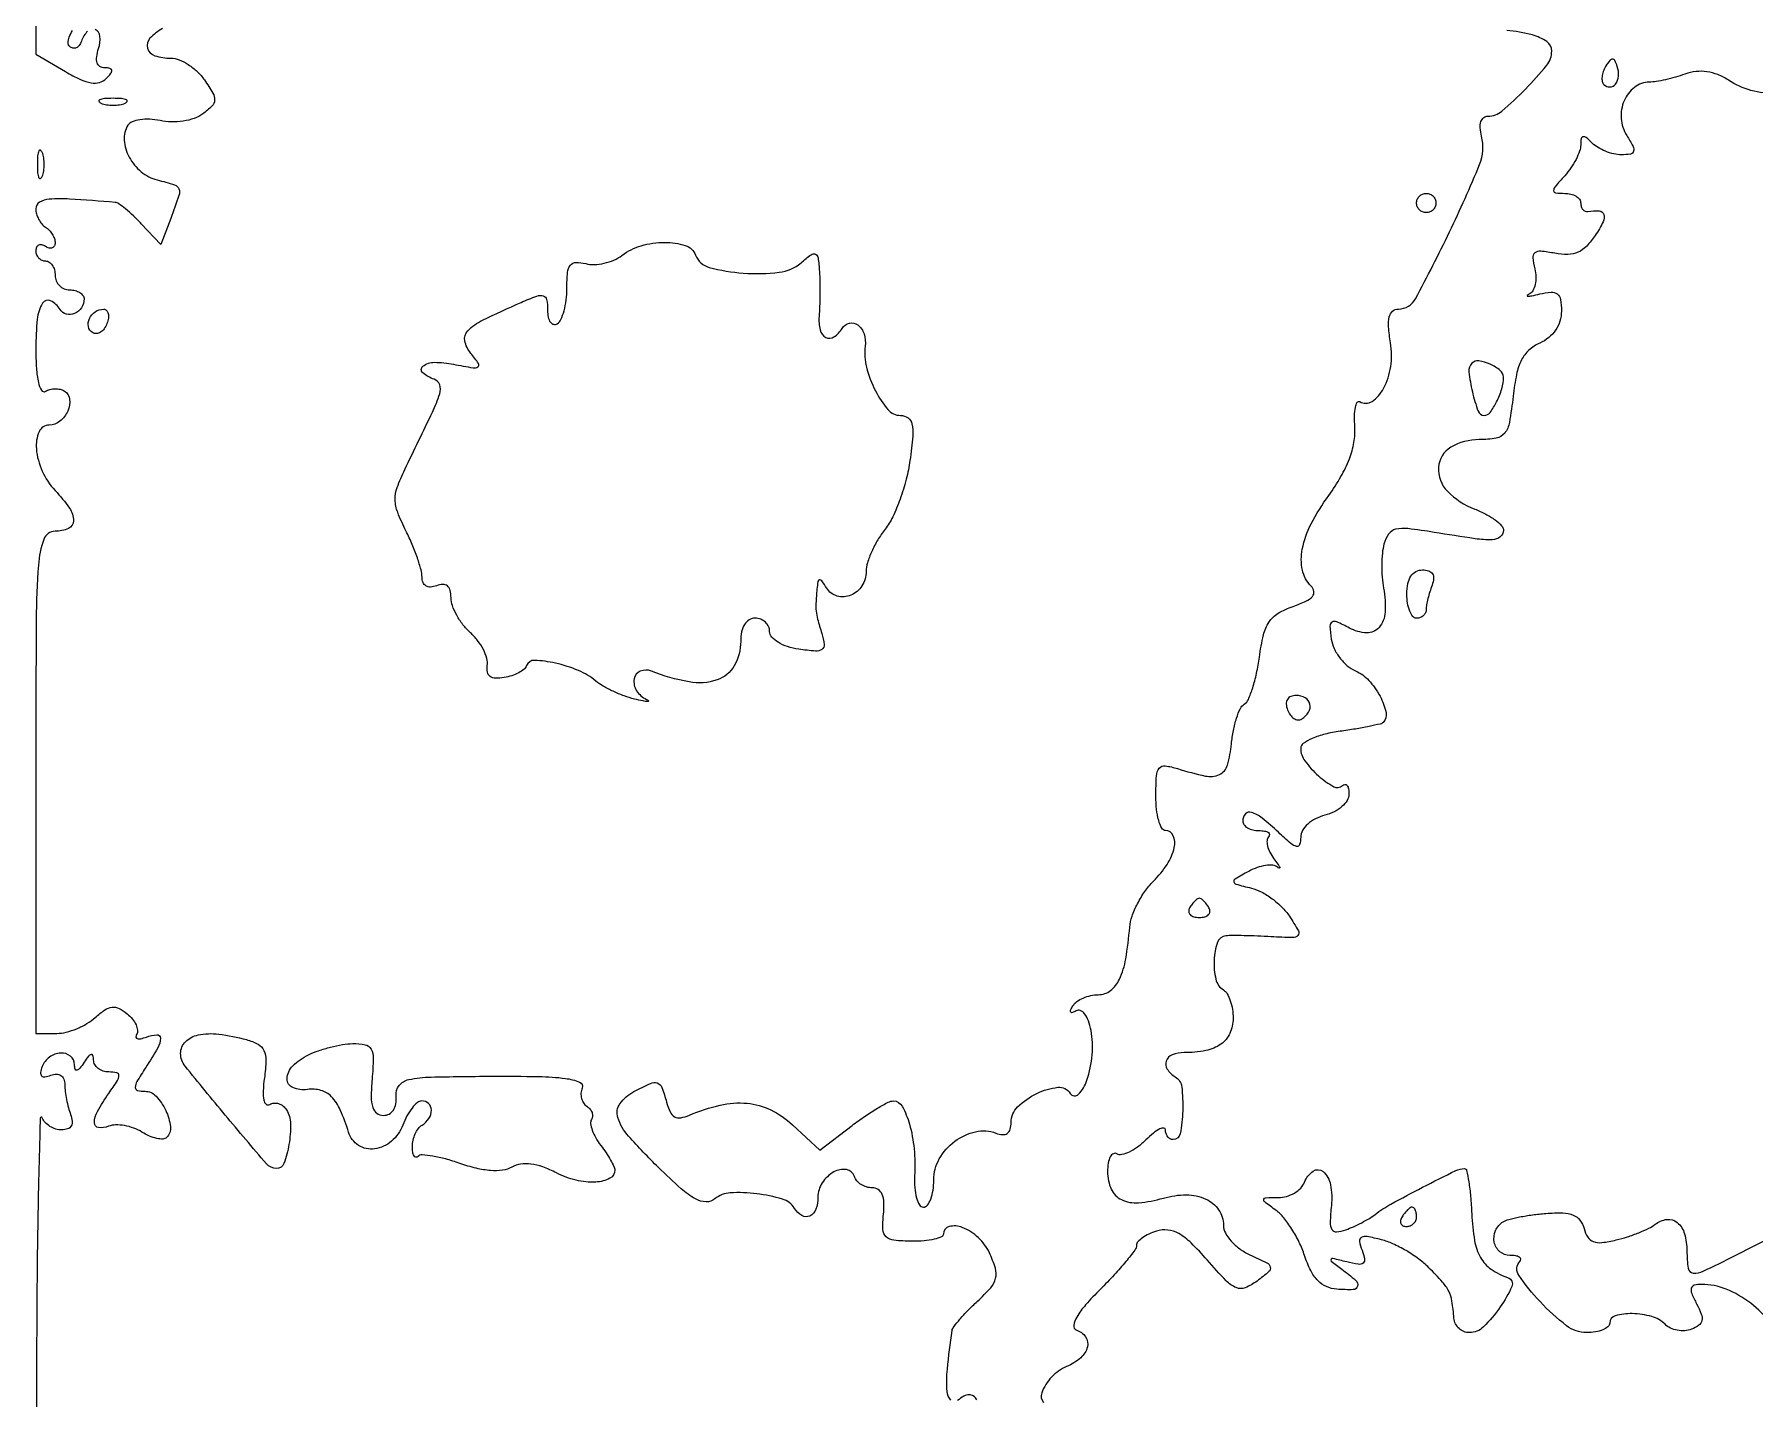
# Model space of a CAD drawing. Extents: x 0 to 4160, y 0 to 3120.
# Drawn here: x -0.1 to 178, y 2465.2 to 2606.5 of the extents above; entities that cross this region are included whole.
import ezdxf

# ---------------------------------------------------------------- set-up
doc = ezdxf.new("R2010")
doc.units = 0

msp = doc.modelspace()

# ---------------------------------------------------------------- linework, layer by layer
for points in [[(4159.499279, 606.274193, 0.000001), (4159.667734, 974.478125, 0.000057)], [(757.647081, 3119.740147, 0.000002), (520.492565, 3119.487217, 0.4139)], [(1964.75, 0.149832, 0.000016), (2717.930904, 0.232101, 0.000028), (3351.473438, 0.357111)], [(0.015313, 2620.465608), (0, 2604.431215), (3.090188, 2602.605796, 0.02258), (4.616821, 2601.794619, 0.068733), (5.73427, 2601.441577, 0.109565), (6.591542, 2601.484045, 0.130137), (7.290188, 2601.890188, 0.026554), (7.776584, 2602.431186, 0.207986), (7.864504, 2602.75, 0.316901), (7.681743, 2602.944294, 0.050592), (7.132612, 2603, -0.144241), (6.646177, 2603.14331, -0.174601), (6.35912, 2603.519299, -0.111425), (6.306299, 2604.143555, -0.042478), (6.5, 2605, 0.097041), (6.645695, 2606.274127, 0.280086), (6.146222, 2606.965247, 0.312633)], [(13.131895, 2607.070588, 0.081705), (11.823698, 2606.066886, 0.26322), (11.573875, 2605.039528, 0.25168), (12.328681, 2604.260085, 0.077237), (14.002313, 2604, -0.09616), (14.838292, 2603.837725, -0.048297), (15.795933, 2603.339192, -0.045488), (16.719923, 2602.611042, -0.050407), (17.462245, 2601.75044, -0.019529), (18.338985, 2600.388484, -0.146568), (18.520702, 2599.651802, -0.188382), (18.24277, 2599.032137, -0.036367), (17.288406, 2598.221621, -0.074565), (16.413746, 2597.76346, -0.044659), (15.273061, 2597.478982, -0.04291), (14.035312, 2597.392968, -0.049996), (12.864658, 2597.529726, 0.040446), (11.792616, 2597.675727, 0.049424), (10.782163, 2597.630977, 0.057247), (9.972898, 2597.417951, 0.16278), (9.530653, 2597.049597, 0.158727), (9.15672, 2595.513243, 0.104522), (9.671314, 2593.75268, 0.09635), (10.910669, 2592.234922, 0.112476), (12.56665, 2591.393916, -0.014615), (14.379932, 2590.882042, -0.236338), (14.822927, 2590.453756, -0.169963), (14.823897, 2589.76577, -0.007006), (13.966664, 2587.41232), (12.933328, 2584.694441), (10.927709, 2586.84722, 0.015063), (10.107687, 2587.6759, 0.019305), (9.302371, 2588.384959, 0.017475), (8.598049, 2588.918579, 0.133435), (8.211045, 2589.059024, 0.004168), (3.495711, 2589.410892, 0.036425), (1.399063, 2589.396906, 0.114002), (0.382529, 2589.075186, 0.265288), (0, 2588.404956, 0.068517), (0.074086, 2587.866856, 0.052489), (0.29375, 2587.31452, 0.053423), (0.617314, 2586.831425, 0.080253), (1, 2586.5, -0.064269), (1.382526, 2586.189439, -0.051777), (1.70625, 2585.769763, -0.053414), (1.926467, 2585.310186, -0.085235), (2, 2584.881966, -0.117858), (1.920761, 2584.550471, -0.186277), (1.70625, 2584.357263, -0.154201), (1.382383, 2584.338175, -0.076764), (1, 2584.5, 0.082592), (0.6179, 2584.656512, 0.161196), (0.29375, 2584.6254, 0.182303), (0.078288, 2584.413961, 0.108972), (0, 2584.059017, 0.093332), (0.076123, 2583.654762, 0.09642), (0.29375, 2583.311086, 0.099167), (0.618444, 2583.081062, 0.105053), (1, 2583, -0.148195), (1.381354, 2582.884432, -0.098894), (1.70625, 2582.559375, -0.082425), (1.925306, 2582.073457, -0.064853), (2, 2581.5, 0.099038), (2.114514, 2580.927543, 0.097945), (2.440625, 2580.440625, 0.097945), (2.927543, 2580.114514, 0.099038), (3.5, 2580, -0.06085), (4.073598, 2579.929934, -0.079459), (4.559375, 2579.723586, -0.097386), (4.8846, 2579.417907, -0.156819), (5, 2579.059017, -0.144426), (4.733011, 2578.153989, -0.148421), (4.01977, 2577.550341, -0.170715), (3.167732, 2577.491023, -0.189355), (2.510081, 2577.983688, 0.143556), (1.533505, 2578.861269, 0.382709), (0.706727, 2578.619822, 0.114872), (0.149027, 2576.974997, 0.024545), (0, 2573.940983, 0.014995), (0.062207, 2571.867237, 0.040398), (0.268876, 2570.408386, 0.077973), (0.588375, 2569.601709, 0.420328), (1, 2569.5, -0.07634), (1.45356, 2569.692399, -0.05882), (1.987171, 2569.762868, -0.059425), (2.516286, 2569.707152, -0.082675), (2.956326, 2569.526992, -0.229753), (3.496261, 2568.676318, -0.133563), (3.3096, 2567.455033, -0.118429), (2.496053, 2566.391462, -0.172186), (1.393011, 2566, 0.299541), (0.337128, 2565.305088, 0.124659), (0.054907, 2563.540751, 0.084325), (0.661833, 2561.237738, 0.081202), (2, 2559.230375, -0.033845), (3.496695, 2557.388453, -0.154895), (3.908548, 2556.090894, -0.296354), (3.391678, 2555.295434, -0.104974), (2, 2555, 0.319507), (0.82365, 2554.162835, 0.064339), (0.269231, 2551.5, 0.018066), (0.037978, 2545.813531, 0.001129), (0, 2529), (0, 2503), (2.171259, 2503, 0.061388), (3.134463, 2503.118706, 0.036285), (4.236394, 2503.481166, 0.035798), (5.300421, 2504.010843, 0.05057), (6.152502, 2504.638012, -0.033295), (7.153105, 2505.429115, -0.122204), (7.903366, 2505.710857, -0.147051), (8.617396, 2505.58389, -0.056244), (9.470232, 2505.024705, -0.049473), (10.007046, 2504.481202, -0.063493), (10.376181, 2503.88386, -0.077475), (10.531842, 2503.325904, -0.169342), (10.437052, 2502.898148, 0.162205), (10.37176, 2502.621742, 0.312419), (10.510904, 2502.454948, 0.124598), (10.885284, 2502.446715, 0.035134), (11.448062, 2502.618443, -0.07762), (12.536382, 2502.852093, -0.436815), (12.917325, 2502.484825, -0.127147), (12.642147, 2501.501762, -0.013543), (11.38499, 2499.464817, 0.009594), (10.470053, 2498.00823, 0.129296), (10.294833, 2497.409048, 0.351641), (10.531522, 2497.097013, 0.061473), (11.317602, 2497, -0.208928), (12.457449, 2496.501968, -0.077989), (13.452301, 2495.020206, -0.079382), (13.932981, 2493.330636, -0.229965), (13.545828, 2492.212494, -0.194032), (13.16721, 2492.051481, -0.058694), (12.533571, 2492.11407, -0.049086), (11.773898, 2492.360604, -0.036604), (10.994054, 2492.77164, 0.051819), (10.1475, 2493.185492, 0.044463), (9.189356, 2493.442726, 0.046667), (8.268074, 2493.516728, 0.088554), (7.539533, 2493.376797, -0.121949), (6.497115, 2493.247178, -0.381221), (6.067308, 2493.733902, -0.127637), (6.377407, 2494.904537, -0.024545), (7.556704, 2496.777494, 0.009314), (8.458204, 2498.116989, 0.144431), (8.613408, 2498.643075, 0.36009), (8.382578, 2498.922032, 0.047099), (7.556704, 2499, -0.078647), (6.960884, 2499.094302, -0.089699), (6.452784, 2499.367188, -0.099423), (6.110212, 2499.773226, -0.123212), (5.984687, 2500.25, 0.066727), (5.918023, 2500.704915, 0.405416), (5.730859, 2500.8125, 0.167501), (5.440231, 2500.621859, 0.021149), (5, 2500, -0.021149), (4.559769, 2499.378141, -0.167501), (4.269141, 2499.1875, -0.405416), (4.081977, 2499.295085, -0.066727), (4.015313, 2499.75, 0.221915), (3.586194, 2500.640613, 0.188244), (2.583853, 2500.964909, 0.144686), (1.414203, 2500.542452, 0.143577), (0.657916, 2499.550928, 0.051615), (0.492937, 2498.938818, 0.240886), (0.601855, 2498.601855, 0.240886), (0.938818, 2498.492937, 0.051615), (1.550928, 2498.657916, -0.08368), (2.140531, 2498.777089, -0.156752), (2.603624, 2498.644674, -0.159485), (2.897678, 2498.269685, -0.087398), (3, 2497.688776, 0.031055), (3.043404, 2496.99061, 0.01719), (3.178303, 2496.146953, 0.017087), (3.374384, 2495.298448, 0.026289), (3.606989, 2494.581787, -0.065974), (3.768319, 2493.906916, -0.158332), (3.661789, 2493.409944, -0.177114), (3.296565, 2493.105437, -0.086312), (2.690322, 2493, -0.074848), (2.070147, 2493.093361, -0.063467), (1.466077, 2493.367188, -0.065525), (0.968717, 2493.772042, -0.093567), (0.662281, 2494.25, 0.812804), (0.456815, 2494.213093, 0.001152), (0.282867, 2487.46261, 0.003282), (0.145237, 2479.316944, 0.001827), (0.078947, 2469.388672), (0, 2443.277344)], [(5.365087, 2606.801047, 0.104015), (4.720238, 2605.75, -0.07378), (4.493125, 2605.324533, -0.127131), (4.182887, 2605.073512, -0.159513), (3.840957, 2605.035396, -0.136675), (3.517857, 2605.202381, -0.212012), (3.350899, 2605.59261, -0.08581), (3.459561, 2606.174033, -0.064291), (3.816519, 2606.852442, -0.043184)], [(94.782315, 2465.009669, -0.1719), (94.3806, 2465.913523, -0.04515), (94.409569, 2468.233714, -0.009825), (94.898547, 2472.209531, -0.129209), (95.065565, 2472.605649, -0.013527), (95.706789, 2473.393642, -0.016051), (96.539809, 2474.301901, -0.012204), (97.507542, 2475.244186, 0.024052), (98.894151, 2476.659843, 0.121464), (99.406254, 2477.631148, 0.136794), (99.376721, 2478.668942, 0.033628), (98.757542, 2480.276853, 0.097726), (97.625103, 2481.831181, 0.090058), (95.95643, 2482.892964, 0.1593), (94.603793, 2482.989312, 0.344191), (94, 2482.216102, -0.302795), (93.798884, 2481.914452, -0.042005), (93.045313, 2481.672432, -0.036569), (91.995589, 2481.509814, -0.022758), (90.75, 2481.466102, -0.02237), (88.872825, 2481.569757, -0.165099), (88.068014, 2481.936079, -0.198306), (87.732081, 2482.678577, -0.034423), (87.787849, 2484.25, 0.033522), (87.833835, 2485.483162, 0.093139), (87.649173, 2486.326809, 0.149104), (87.239036, 2486.816462, 0.14539), (86.621183, 2487, -0.075023), (86.035771, 2487.088336, -0.067288), (85.478398, 2487.346599, -0.070384), (85.032556, 2487.728894, -0.100258), (84.773363, 2488.17991, 0.278152), (83.947014, 2488.885106, 0.172037), (82.65107, 2488.653471, 0.119283), (81.441369, 2487.515045, 0.14559), (81, 2486.031385, -0.085404), (80.784359, 2484.77812, -0.198255), (80.158437, 2484.081825, -0.250942), (79.345674, 2484.118091, -0.120808), (78.579826, 2484.870838, 0.183916), (77.320407, 2485.835137, 0.042506), (74.658394, 2486.387865, 0.042973), (71.9165, 2486.480774, 0.16156), (70.334966, 2485.863034, -0.182405), (69.416715, 2485.546578, -0.119999), (68.326755, 2485.845673, -0.055873), (66.835194, 2486.906698, -0.011609), (64.485648, 2489.109402, -0.015973), (61.393869, 2492.346227, -0.104501), (60.279191, 2494.282745, -0.238784), (60.501864, 2495.710209, -0.114462), (61.934259, 2496.964816, -0.015333), (63.650287, 2497.816587, -0.187778), (64.367921, 2497.858859, -0.230787), (64.844558, 2497.400338, -0.023844), (65.323714, 2495.870119, 0.046263), (65.685106, 2494.874642, 0.154324), (66.151826, 2494.370559, 0.172249), (66.788592, 2494.256999, 0.060912), (67.690345, 2494.522503, -0.045398), (70.889349, 2495.572975, -0.079789), (73.66044, 2495.759774, -0.090173), (76.114566, 2495.075836, -0.074074), (78.363982, 2493.538476), (81.197025, 2490.912901), (84.531791, 2493.45645, -0.012677), (85.878282, 2494.430486, -0.016298), (87.166058, 2495.252832, -0.014161), (88.269805, 2495.866448, -0.120344), (88.816647, 2496, -0.276768), (89.730799, 2495.452007, -0.053661), (90.482094, 2493.590171, -0.04589), (90.956431, 2491.049957, -0.036118), (91.014355, 2488.25, 0.03139), (91.02835, 2487.004811, 0.049724), (91.212251, 2485.954688, 0.06535), (91.521781, 2485.229152, 0.265229), (91.923382, 2485, 0.234476), (92.336008, 2485.204759, 0.071655), (92.683744, 2485.831612, 0.054721), (92.921397, 2486.74678, 0.0362), (93, 2487.83102, -0.130257), (93.57308, 2489.993492, -0.102432), (95.181613, 2491.819125, -0.105806), (97.333549, 2492.815315, -0.148357), (99.432539, 2492.664261, 0.071073), (100.120347, 2492.5072, 0.176666), (100.610977, 2492.64147, 0.172181), (100.907975, 2493.063773, 0.066942), (101.007802, 2493.781385, -0.200964), (101.685596, 2495.379239, -0.079608), (103.673469, 2496.780726, -0.087405), (105.852232, 2497.409219, -0.288555), (107.135459, 2496.780822, 0.489218), (107.986859, 2496.689155, 0.11274), (108.860957, 2498.135705, 0.057197), (109.408914, 2500.774451, 0.069954), (109.285094, 2503.28896, 0.038453), (109.011235, 2504.295098, 0.076953), (108.619804, 2505.018089, 0.129394), (108.174179, 2505.36653, 0.244672), (107.731142, 2505.333837, -0.043324), (107.355033, 2505.144213, -0.360224), (107.186177, 2505.198511, -0.255493), (107.171658, 2505.412064, -0.030303), (107.404508, 2505.845492, -0.099132), (107.817555, 2506.287807, -0.052322), (108.473003, 2506.660863, -0.049148), (109.251873, 2506.914373, -0.054166), (110.039965, 2507, 0.167297), (111.297247, 2507.432793, 0.118766), (112.232451, 2508.610024, 0.067416), (112.882414, 2510.709172, 0.020793), (113.293111, 2514.00259, -0.064619), (113.533839, 2515.123543, -0.0342), (114.100164, 2516.430221, -0.03337), (114.873468, 2517.708493, -0.043828), (115.75, 2518.75259, 0.052999), (117.158422, 2520.493992, 0.085287), (117.906899, 2522.244673, 0.161309), (117.801047, 2523.472356, 0.299754), (117, 2524, -0.280375), (116.614113, 2524.234848, -0.051061), (116.29375, 2525.04792, -0.04185), (116.072518, 2526.20042, -0.026506), (116, 2527.567388, -0.014228), (116.059834, 2529.669728, -0.154041), (116.357414, 2530.454158, -0.264091), (116.969653, 2530.703063, -0.044614), (118.25, 2530.417528, 0.02433), (121.125692, 2529.652709, 0.162242), (122.578362, 2529.813723, 0.217278), (123.408512, 2530.777945, 0.047107), (123.831352, 2532.991262, -0.024519), (124.031209, 2534.372916, -0.029923), (124.357497, 2535.637509, -0.030927), (124.751382, 2536.640596, -0.146334), (125.157178, 2537.097142, 0.153437), (125.577139, 2537.583053, 0.024242), (126.026852, 2538.778726, 0.024979), (126.430356, 2540.287473, 0.019515), (126.721273, 2541.958603, -0.024115), (127.143798, 2544.260257, -0.08939), (127.72712, 2545.609447, -0.112489), (128.66625, 2546.502717, -0.05027), (130.221211, 2547.226959, 0.023767), (131.546973, 2547.761032, 0.104443), (132.220542, 2548.26108, 0.229641), (132.363856, 2548.773724, 0.152809), (132.075764, 2549.324236, -0.146304), (131.178962, 2550.986098, -0.09961), (131.166549, 2553.148401, -0.072046), (132.078987, 2555.75542, -0.036617), (133.909623, 2558.716541, 0.026309), (135.171509, 2560.666724, 0.039539), (136.039015, 2562.496768, 0.045655), (136.51724, 2564.208872, 0.062645), (136.606659, 2565.803822, -0.021212), (136.576007, 2566.951365, -0.044066), (136.668707, 2567.841338, -0.078683), (136.857532, 2568.36039, -0.428233), (137.116416, 2568.428051, 0.294867), (138.387523, 2568.45336, 0.124218), (139.578933, 2569.784036, 0.083866), (140.320415, 2572.053986, 0.077469), (140.305092, 2574.507363, -0.019484), (140.098935, 2576.190004, -0.077886), (140.173928, 2577.222467, -0.160078), (140.518517, 2577.790315, -0.175804), (141.119158, 2578.016298, 0.272999), (142.89189, 2579.090555, 0.011191), (146.408324, 2586.002957, 0.013978), (149.529331, 2592.986901, 0.163453), (149.730135, 2595.923962, -0.045056), (149.587244, 2596.778266, -0.097972), (149.666273, 2597.435648, -0.149596), (149.952994, 2597.844183, -0.166991), (150.406528, 2598, 0.177907), (151.839725, 2598.526621, 0.022986), (154.268918, 2600.79067, 0.023214), (156.479398, 2603.269736, 0.172112), (157, 2604.737331, 0.24729), (156.486589, 2605.711925, 0.084736), (154.990636, 2606.401663, 0.043608), (152.339016, 2606.872654, 0.011252)], [(180.306994, 2600.298419, -0.065103), (177.632937, 2600.666744, -0.078445), (175.323006, 2601.707928, 0.048686), (174.206877, 2602.292896, 0.061008), (173.07942, 2602.597158, 0.063056), (171.942651, 2602.615092, 0.057445), (170.798963, 2602.353409, -0.015673), (169.816539, 2602.040493, -0.013471), (168.765767, 2601.772106, -0.013676), (167.798418, 2601.580261, -0.03754), (167.105774, 2601.515389, 0.159991), (165.572115, 2600.980399, 0.12982), (164.499211, 2599.597044, 0.118924), (164.193591, 2597.758683, 0.122165), (164.765769, 2596.003456, -0.017594), (165.420442, 2594.868127, -0.192109), (165.476334, 2594.353993, -0.295012), (165.158929, 2594.072369, -0.038016), (164.208474, 2594, -0.056158), (163.428121, 2594.087924, -0.038804), (162.578739, 2594.3525, -0.03912), (161.791436, 2594.740351, -0.062446), (161.2, 2595.2, 0.021239), (160.579667, 2595.769757, 0.213721), (160.25, 2595.864321, 0.327954), (160.051877, 2595.670058, 0.04038), (160, 2595.028741, -0.086696), (159.885818, 2594.375172, -0.032857), (159.513847, 2593.523096, -0.031336), (158.978371, 2592.629688, -0.033253), (158.345012, 2591.828741, 0.007828), (157.338887, 2590.68138, 0.177905), (157.190025, 2590.276247, 0.38433), (157.394959, 2590.049016, 0.025779), (158.345012, 2590, -0.058509), (158.977971, 2589.925678, -0.077595), (159.513847, 2589.70625, -0.096243), (159.872857, 2589.381443, -0.162272), (160, 2589, 0.075146), (160.056406, 2588.626809, 0.101574), (160.220313, 2588.328536, 0.119953), (160.464378, 2588.151665, 0.137085), (160.75, 2588.118421, -0.053904), (161.936078, 2588.176464, -0.314065), (162.401008, 2587.810066, -0.195906), (162.331791, 2587.061141, -0.025248), (161.501592, 2585.642774, -0.046045), (160.618023, 2584.532233, -0.09758), (159.72201, 2583.903104, -0.100708), (158.673532, 2583.672076, -0.051301), (157.323681, 2583.788955, 0.020786), (155.855106, 2584.00688, 0.192007), (155.247914, 2583.836449, 0.261308), (155.031404, 2583.333589, 0.037808), (155.238984, 2582.194127, -0.054367), (155.363865, 2581.3516, -0.065217), (155.2905, 2580.554003, -0.077039), (155.040258, 2579.919662, -0.151421), (154.643842, 2579.557178, 0.106048), (154.460729, 2579.417552, 0.646767), (154.496941, 2579.340668, 0.047692), (154.942114, 2579.391136, 0.008741), (155.75, 2579.576619, -0.039463), (156.929451, 2579.772136, -0.190383), (157.568492, 2579.580831, -0.189222), (157.906525, 2579.003425, -0.038924), (158, 2577.804516, -0.073092), (157.847334, 2576.765747, -0.076179), (157.402707, 2575.830809, -0.074593), (156.688742, 2575.056519, -0.065986), (155.75, 2574.487128, 0.082147), (154.642295, 2573.765563, 0.091484), (153.874165, 2572.748918, 0.065602), (153.355697, 2571.252697, 0.022978), (153, 2569, -0.014294), (152.618506, 2566.277963, -0.123932), (152.12963, 2565.166667, -0.187889), (151.259598, 2564.647145, -0.041739), (149.5, 2564.5, 0.133459), (146.545268, 2563.697025, 0.248561), (145.276749, 2561.641181, 0.212545), (146.195165, 2559.150372, 0.109879), (149.026731, 2557.296012, -0.029913), (150.165089, 2556.786652, -0.039637), (151.126602, 2556.184133, -0.044407), (151.804644, 2555.580066, -0.190836), (152, 2555.086864, -0.235352), (151.664738, 2554.41406, -0.155948), (150.834457, 2554.123336, -0.043443), (149.0593, 2554.22895, -0.004268), (144.822304, 2554.890103, 0.011205), (142.107693, 2555.275202, 0.086975), (140.834255, 2555.205091, 0.184311), (140.106267, 2554.714445, 0.089599), (139.627041, 2553.681805, 0.041223), (139.461748, 2552.738016, 0.020283), (139.400276, 2551.519875, 0.019973), (139.438724, 2550.242062, 0.027412), (139.58187, 2549.101314, -0.057695), (139.741992, 2546.61758, -0.165837), (139.110604, 2545.03479, -0.232135), (137.82486, 2544.481524, -0.110842), (136.047419, 2544.974622, 0.015945), (134.730259, 2545.626401, 0.248964), (134.244387, 2545.597026, 0.278485), (134.030749, 2545.185862, 0.01918), (134.170245, 2543.827867, 0.075239), (134.458184, 2542.866175, 0.053151), (135.045991, 2541.901627, 0.05298), (135.826768, 2541.079118, 0.073113), (136.688449, 2540.539374, -0.104762), (138.05324, 2539.560099, -0.062065), (139.214916, 2537.917901, -0.067193), (139.840964, 2536.242033, -0.257667), (139.542924, 2535.209591, -0.139437), (139.235992, 2535.038585, -0.006667), (138.076879, 2534.781951, -0.010486), (136.674163, 2534.521498, -0.007321), (135.082587, 2534.284252, 0.027524), (133.518704, 2533.986134, 0.040977), (132.19926, 2533.541097, 0.048014), (131.266257, 2533.027546, 0.247811), (131, 2532.523318, 0.161318), (131.434181, 2531.212611, 0.050855), (132.846169, 2529.670514, 0.052737), (134.419654, 2528.541441, 0.337626), (135.331152, 2528.664485, -0.180603), (135.583265, 2528.779513, -0.254463), (135.803526, 2528.679121, -0.120293), (135.953983, 2528.3285, -0.041503), (136, 2527.775075, -0.141435), (135.814518, 2527.132477, -0.072717), (135.265625, 2526.490238, -0.063015), (134.456093, 2525.945201, -0.055255), (133.5, 2525.589356, 0.056824), (132.529038, 2525.224513, 0.06686), (131.722351, 2524.664922, 0.0771), (131.184326, 2523.995362, 0.131502), (131, 2523.306634, -0.070502), (130.892666, 2522.549202, -0.396479), (130.572046, 2522.35948, -0.123861), (129.980404, 2522.657846, -0.010161), (128.685549, 2523.825686, 0.018847), (127.002628, 2525.291329, 0.092854), (125.899234, 2525.885026, 0.292779), (125.278955, 2525.719234, 0.187134), (125, 2525, 0.163305), (125.128, 2524.618547, 0.096011), (125.489583, 2524.29375, 0.077243), (126.029224, 2524.074296, 0.05808), (126.666667, 2524, -0.037878), (127.262653, 2523.954785, -0.107049), (127.650465, 2523.806715, -0.244364), (127.772948, 2523.589508, -0.207794), (127.675343, 2523.342009, 0.185994), (127.511842, 2522.973526, 0.072558), (127.565591, 2522.409651, 0.058641), (127.811746, 2521.749775, 0.043791), (128.225708, 2521.092009, -0.009973), (128.646019, 2520.514692, -0.055073), (128.829859, 2520.17763, -0.623489), (128.774499, 2520.115237, -0.107946), (128.585549, 2520.214816, 0.157964), (128.110656, 2520.408219, 0.055107), (127.363971, 2520.380805, 0.048049), (126.491822, 2520.164763, 0.039962), (125.618517, 2519.776099, 0.006746), (124.203535, 2518.980705, 0.309603), (124.067205, 2518.694631, 0.296064), (124.283084, 2518.45411, 0.006356), (125.890856, 2518.041963, -0.062634), (126.918825, 2517.651113, -0.036888), (128.0325, 2516.949504, -0.036349), (129.058359, 2516.070261, -0.050895), (129.824187, 2515.138268, -0.014582), (130.763527, 2513.629877, -0.324178), (130.715253, 2513.144666, -0.220922), (130.190998, 2512.916935, -0.007826), (127.933332, 2513.008904, 0.004475), (126.527212, 2513.075627, 0.004684), (125.141354, 2513.115964, 0.004503), (123.944115, 2513.128804, 0.020652), (123.25, 2513.101317, 0.296388), (122.385441, 2512.434259, 0.07332), (122.028702, 2510.589096, 0.068286), (122.211945, 2508.597652, 0.199876), (123, 2507.5, -0.126832), (123.384291, 2507.099627, -0.046526), (123.70625, 2506.377903, -0.042402), (123.926106, 2505.486692, -0.039298), (124, 2504.547972, -0.106098), (123.667626, 2502.999255, -0.135441), (122.739838, 2501.879812, -0.105282), (121.163389, 2501.213842, -0.047515), (118.918213, 2501, 0.091337), (117.699622, 2500.775524, 0.218158), (117.069342, 2500.134408, 0.240727), (117.175231, 2499.292889, 0.105282), (118.010875, 2498.493279, -0.22907), (118.678538, 2497.444382, -0.037744), (118.779823, 2494.977342, -0.037941), (118.517204, 2492.605303, -0.360696), (117.787292, 2492, -0.126193), (117.487042, 2492.077005, -0.100773), (117.231267, 2492.29375, -0.089927), (117.059341, 2492.61797, -0.077203), (117, 2493, 0.395923), (116.817754, 2493.194076, 0.134206), (116.401786, 2493.108036, 0.055537), (115.746435, 2492.677033, 0.023177), (114.963525, 2491.963525, -0.036039), (114.11318, 2491.22766, -0.048417), (113.24223, 2490.700191, -0.057736), (112.47572, 2490.435549, -0.195088), (111.963525, 2490.522542, 0.262305), (111.599468, 2490.537303, 0.156136), (111.283036, 2490.222825, 0.081887), (111.068399, 2489.564828, 0.037994), (111, 2488.666006, 0.103414), (111.378051, 2486.8577, 0.181228), (112.429627, 2485.774868, 0.133494), (114.211994, 2485.457785, 0.04752), (116.776777, 2485.93598, -0.069091), (119.155789, 2486.274479, -0.107796), (121.171531, 2485.841912, -0.137515), (122.50363, 2484.721115, -0.150627), (123, 2483.110825, 0.125803), (123.198466, 2482.334515, 0.058379), (123.804878, 2481.480055, 0.052505), (124.691941, 2480.682928, 0.049944), (125.740009, 2480.072598, -0.010016), (127.492764, 2479.231194, -0.211699), (127.850624, 2478.794024, -0.290481), (127.705257, 2478.318494, -0.017724), (126.490009, 2477.349208, -0.063447), (125.252561, 2476.655228, -0.198209), (124.316792, 2476.661743, -0.102892), (123.276494, 2477.378605, -0.011369), (121.317305, 2479.525874, 0.019734), (119.653108, 2481.28966, 0.064208), (118.373186, 2482.25609, 0.100254), (117.234589, 2482.631714, 0.106942), (116.067305, 2482.521362, 0.03372), (115.275904, 2482.210078, 0.044396), (114.607271, 2481.817511, 0.051376), (114.140766, 2481.406462, 0.188653), (114, 2481.046658, -0.163303), (113.837165, 2480.561385, -0.010482), (112.898438, 2479.372744, -0.014446), (111.686593, 2477.986332, -0.010205), (110.25, 2476.497704, 0.01626), (108.719115, 2474.872437, 0.046484), (107.805186, 2473.619183, 0.092205), (107.487285, 2472.757123, 0.360126), (107.75, 2472.300324, -0.14901), (108.722415, 2471.555891, -0.22273), (108.914219, 2470.521052, -0.153574), (108.212193, 2469.400816, -0.073087), (106.755842, 2468.487128, 0.100304), (105.197176, 2467.387665, 0.099099), (104.181418, 2465.763802, 0.275091), (104.356255, 2464.777727, 0.316148)], [(179.717344, 2472.92768, 0.066649), (177.607297, 2475.051593, 0.068121), (175.067193, 2476.504414, 0.096172), (172.514476, 2477, 0.061996), (171.758573, 2476.905913, 0.275906), (171.455343, 2476.602268, 0.163573), (171.498643, 2476.048096, 0.02229), (172.00794, 2474.985163, -0.03246), (172.487257, 2473.930309, -0.141176), (172.542316, 2473.252927, -0.187579), (172.226563, 2472.760573, -0.065919), (171.475907, 2472.352381, -0.076597), (170.775717, 2472.200568, -0.061613), (170.005848, 2472.248711, -0.062746), (169.285835, 2472.480028, -0.087527), (168.732783, 2472.867217, 0.12871), (167.361896, 2473.669311, 0.062635), (165.341584, 2473.971067, 0.071935), (163.580137, 2473.757843, 0.338817), (163, 2473, -0.218741), (162.824184, 2472.617347, -0.078114), (162.30049, 2472.29375, -0.059394), (161.530487, 2472.073227, -0.040091), (160.618689, 2472, -0.166463), (158.535138, 2472.713439, -0.039603), (155.785614, 2475.218803, -0.038471), (153.578517, 2477.971925, -0.360574), (153.709913, 2479.376579, 0.226867), (153.792566, 2479.610819, 0.235514), (153.66062, 2479.81687, 0.099246), (153.265026, 2479.957159, 0.035753), (152.666667, 2480, -0.179238), (151.623654, 2480.386306, -0.167417), (151.047382, 2481.370705, -0.153828), (151.176478, 2482.568057, -0.1523), (151.968833, 2483.480738, -0.07533), (152.552162, 2483.729567, -0.014668), (153.670492, 2483.983746, -0.01528), (155.004175, 2484.203896, -0.013612), (156.401228, 2484.352278, -0.02547), (158.142408, 2484.400455, -0.089575), (159.236081, 2484.176546, -0.136945), (159.92444, 2483.650194, -0.097813), (160.349217, 2482.772595, 0.077245), (160.734375, 2481.886328, 0.168149), (161.306647, 2481.429702, 0.116257), (162.197117, 2481.332422, 0.028049), (163.666822, 2481.597959, 0.019352), (164.839981, 2481.9271, 0.017619), (166.022074, 2482.355201, 0.017947), (167.051325, 2482.813092, 0.052984), (167.706195, 2483.223977, -0.137236), (168.923105, 2483.729104, -0.208499), (170.00409, 2483.406019, -0.149914), (170.751336, 2482.244432, -0.068617), (171, 2480.440983, 0.036951), (171.131562, 2478.663215, 0.347117), (171.653254, 2478.172462, 0.134453), (172.69318, 2478.362407, 0.005945), (176.011203, 2480.005715), (179.942729, 2482.01143)], [(97.469989, 2465.048558, 0.104106), (97.09558, 2465.441668, 0.161867), (96.649864, 2465.570484, 0.119429), (96.112975, 2465.417645, 0.044443), (95.462663, 2464.969013, -0.395019)]]:
    msp.add_lwpolyline(points, format="xyb")
for points in [[(162.582949, 2603.134215, 0.052326), (162.327923, 2602.604943, 0.061761), (162.20609, 2602.06291, 0.07231), (162.228156, 2601.59012, 0.149701), (162.399864, 2601.266802, 0.208213), (163.031223, 2601.018401, 0.228122), (163.610436, 2601.323111, 0.143258), (163.913564, 2602.144952, 0.097944), (163.787251, 2603.138246, 0.033951), (163.536207, 2603.749629, 0.286646), (163.294341, 2603.899578, 0.233206), (163.012891, 2603.759582, 0.024362)], [(6.75, 2599.337719, 0.057986), (7.320008, 2599.181385, 0.037979), (8, 2599.12966, 0.037979), (8.679992, 2599.181385, 0.057986), (9.25, 2599.337719, 0.174857), (9.459382, 2599.525001, 0.447206), (9.398438, 2599.693942, 0.078554), (8.89144, 2599.810911, 0.017491), (8, 2599.842105, 0.017491), (7.10856, 2599.810911, 0.078554), (6.601562, 2599.693942, 0.447206), (6.540618, 2599.525001, 0.174857)], [(0.157895, 2593, 0.017491), (0.189089, 2592.10856, 0.078554), (0.306058, 2591.601562, 0.447206), (0.474999, 2591.540618, 0.174857), (0.662281, 2591.75, 0.057986), (0.818615, 2592.320008, 0.037979), (0.87034, 2593, 0.037979), (0.818615, 2593.679992, 0.057986), (0.662281, 2594.25, 0.174857), (0.474999, 2594.459382, 0.447206), (0.306058, 2594.398438, 0.078554), (0.189089, 2593.89144, 0.017491)], [(145, 2589, -0.099038), (144.923658, 2588.618362, -0.097945), (144.70625, 2588.29375, -0.097945), (144.381638, 2588.076342, -0.099038), (144, 2588, -0.099038), (143.618362, 2588.076342, -0.097945), (143.29375, 2588.29375, -0.097945), (143.076342, 2588.618362, -0.099038), (143, 2589, -0.099038), (143.076342, 2589.381638, -0.097945), (143.29375, 2589.70625, -0.097945), (143.618362, 2589.923658, -0.099038), (144, 2590, -0.099038), (144.381638, 2589.923658, -0.097945), (144.70625, 2589.70625, -0.097945), (144.923658, 2589.381638, -0.099038)], [(68.318597, 2583.612132, 0.241013), (69.742712, 2582.334116, 0.04629), (73.273395, 2581.743077, 0.047261), (76.992434, 2581.82157, 0.149456), (79.25, 2582.80888, -0.01799), (80.304105, 2583.649175, -0.276746), (80.747897, 2583.692384, -0.255387), (81.019202, 2583.318552, -0.015783), (81.155525, 2581.904988, -0.011231), (81.201212, 2580.820845, -0.006947), (81.20856, 2579.545528, -0.006966), (81.180745, 2578.284968, -0.012436), (81.117675, 2577.25, 0.079709), (81.220662, 2575.848423, 0.218968), (81.81699, 2575.085686, 0.274041), (82.664092, 2575.135592, 0.106254), (83.510081, 2576.016312, -0.198692), (84.265596, 2576.561343, -0.227405), (85.129025, 2576.373214, -0.152501), (85.775065, 2575.441727, -0.106902), (85.891541, 2574.16141, 0.093515), (86.031142, 2571.990496, 0.055661), (86.951245, 2569.560138, 0.057718), (88.258281, 2567.601384, 0.220226), (89.557442, 2567, -0.1553), (90.329852, 2566.754161, -0.189183), (90.743189, 2566.124062, -0.074237), (90.816977, 2564.862528, -0.011254), (90.533139, 2562.345367, -0.029354), (90.148326, 2560.381413, -0.023772), (89.51423, 2558.329466, -0.024385), (88.744705, 2556.488917, -0.055494), (87.950946, 2555.210509, 0.03273), (87.204254, 2554.121596, 0.02909), (86.57309, 2552.901744, 0.030241), (86.135477, 2551.735065, 0.074736), (86, 2550.833757, -0.144136), (85.564294, 2549.353717, -0.150562), (84.401929, 2548.376029, -0.170986), (83.004775, 2548.289658, -0.18439), (81.914388, 2549.104283, 0.013475), (81.411035, 2549.853749, 0.269923), (81.169713, 2549.96301, 0.33921), (80.99724, 2549.800328, 0.017908), (80.896892, 2549, 0.008744), (80.794158, 2547.564268, 0.040753), (80.816972, 2546.735309, 0.03874), (80.974043, 2545.902507, 0.007407), (81.397842, 2544.421281, -0.041756), (81.642331, 2543.274326, -0.281053), (81.414458, 2542.765986, -0.17241), (80.742932, 2542.58738, -0.016056), (79.013025, 2542.784781, -0.041494), (77.844546, 2543.056732, -0.058541), (76.873015, 2543.500602, -0.0736), (76.218177, 2544.043754, -0.184921), (76, 2544.613499, 0.107371), (75.885079, 2545.142489, 0.09954), (75.559375, 2545.592715, 0.095781), (75.072641, 2545.894572, 0.091287), (74.5, 2546, 0.137957), (73.889057, 2545.828161, 0.115408), (73.407725, 2545.353741, 0.089113), (73.101513, 2544.598237, 0.051876), (73, 2543.622445, -0.128895), (72.332012, 2541.07428, -0.185643), (70.554389, 2539.604337, -0.12692), (67.649579, 2539.39675, -0.049421), (63.75, 2540.517704, 0.195122), (62.606956, 2540.510008, 0.257838), (61.968844, 2539.711121, 0.186849), (62.216199, 2538.491771, 0.143643), (63.25, 2537.592564, -0.113662), (63.438296, 2537.44736, -0.64319), (63.398438, 2537.366013, -0.044388), (62.897864, 2537.42468, -0.008395), (62, 2537.627511, -0.028093), (60.932995, 2537.951896, -0.020809), (59.79375, 2538.42408, -0.021165), (58.752485, 2538.962015, -0.043663), (58, 2539.483972, 0.074003), (56.201005, 2540.577021, 0.044485), (53.816713, 2541.339022, 0.043558), (51.646134, 2541.630222, 0.327329), (50.83276, 2541.089884, -0.135758), (50.566082, 2540.717609, -0.047029), (50.010248, 2540.349197, -0.042547), (49.289871, 2540.039266, -0.038039), (48.5, 2539.841603, -0.048718), (47.611282, 2539.777674, -0.149985), (47.046033, 2539.967064, -0.192223), (46.767077, 2540.402337, -0.087819), (46.756827, 2541.088834, 0.110661), (46.712306, 2541.82791, 0.048577), (46.348705, 2542.744444, 0.044844), (45.755565, 2543.681384, 0.045338), (45.006827, 2544.493822, -0.04402), (44.238909, 2545.322684, -0.038573), (43.589505, 2546.309233, -0.040515), (43.142973, 2547.298326, -0.085981), (43, 2548.123603, 0.060319), (42.908262, 2548.881282, 0.16133), (42.622576, 2549.336062, 0.184114), (42.151413, 2549.495269, 0.082213), (41.5, 2549.361626, -0.075003), (40.887089, 2549.226701, -0.150214), (40.409011, 2549.339266, -0.165879), (40.106974, 2549.688827, -0.096253), (40, 2550.239373, 0.067063), (39.896175, 2551.009973, 0.016406), (39.516083, 2552.235836, 0.016515), (38.983217, 2553.624088, 0.015805), (38.352625, 2554.994966, -0.022359), (37.476794, 2556.966621, -0.088084), (37.216909, 2558.264632, -0.092622), (37.42624, 2559.538848, -0.026209), (38.212428, 2561.398604, 0.001693), (41.07896, 2567.348373, 0.032866), (41.836558, 2569.245824, 0.163453), (41.827382, 2570.175323, 0.232286), (41.25, 2570.74697, -0.098646), (40.073344, 2571.421595, -0.471427), (40.091814, 2572.092906, -0.167645), (41.284014, 2572.501306, -0.048375), (43.25, 2572.306345, 0.006179), (45.281714, 2571.93, 0.184244), (45.785413, 2572.028753, 0.430215), (45.854183, 2572.367592, 0.019058), (45.047238, 2573.428122, -0.122741), (44.430789, 2574.723114, -0.249782), (44.743442, 2575.772657, -0.085686), (46.269462, 2576.863873, -0.009109), (50.25, 2578.697142, -0.013653), (51.88433, 2579.361461, -0.16224), (52.55807, 2579.386466, -0.286699), (52.906381, 2578.995524, -0.042369), (53, 2577.892709, 0.049154), (53.071637, 2577.165781, 0.106971), (53.29375, 2576.654169, 0.18344), (53.621787, 2576.43679, 0.19646), (54, 2576.5, 0.149842), (54.385836, 2576.940136, 0.039183), (54.70625, 2577.834661, 0.036208), (54.926437, 2578.959846, 0.030225), (55, 2580.175648, -0.022171), (55.072142, 2581.801825, -0.142366), (55.367957, 2582.561122, -0.230665), (55.941659, 2582.847554, -0.066458), (56.953524, 2582.722405, 0.073708), (57.833025, 2582.626489, 0.046227), (58.860915, 2582.761823, 0.045425), (59.871978, 2583.090254, 0.061069), (60.703524, 2583.57397, -0.092436), (62.697174, 2584.572918, -0.068894), (65.137679, 2584.923265, -0.077744), (67.267382, 2584.601035, -0.228625)], [(7.36383, 2576.505744, -0.065363), (7.076686, 2575.976296, -0.09613), (6.691106, 2575.61591, -0.122565), (6.271104, 2575.478565, -0.157716), (5.878903, 2575.574842, -0.209036), (5.447445, 2576.198673, -0.160177), (5.551715, 2577.030444, -0.13568), (6.161933, 2577.737413, -0.148325), (7.027632, 2578, -0.197116), (7.325812, 2577.877696, -0.143728), (7.5016, 2577.561062, -0.094863), (7.517132, 2577.078079, -0.052397)], [(148.74093, 2572.407597, 0.228252), (148.425556, 2571.506259, 0.02956), (148.78328, 2569.438884, 0.02835), (149.370577, 2567.449949, 0.316745), (150.009588, 2567, 0.237452), (150.616688, 2567.305541, 0.043529), (151.294747, 2568.408371, 0.044684), (151.824518, 2569.754459, 0.071531), (152, 2570.974799, 0.228586), (151.667679, 2571.663723, 0.064513), (150.618722, 2572.296853, 0.064861), (149.450117, 2572.638794, 0.23956)], [(144.606989, 2549.418213, 0.016969), (144.374624, 2548.745256, 0.015089), (144.178303, 2548.03135, 0.015326), (144.040803, 2547.378353, 0.04425), (144, 2546.918213, -0.108102), (143.923365, 2546.567896, -0.099646), (143.70625, 2546.269725, -0.095575), (143.381772, 2546.069795, -0.090658), (143, 2546, -0.226478), (142.617064, 2546.182831, -0.074992), (142.29375, 2546.734375, -0.057076), (142.073116, 2547.542644, -0.038131), (142, 2548.5, -0.046322), (142.10025, 2549.579785, -0.096836), (142.410699, 2550.361074, -0.129023), (142.921201, 2550.829905, -0.122163), (143.606989, 2551, -0.076855), (144.262395, 2550.898658, -0.176865), (144.651801, 2550.59835, -0.16701), (144.769113, 2550.103551, -0.067159)], [(129.63617, 2536.505744, 0.064087), (129.922037, 2535.975437, 0.094924), (130.304103, 2535.612949, 0.122111), (130.718783, 2535.472387, 0.160704), (131.104785, 2535.564761, 0.117169), (131.820919, 2536.282977, 0.198008), (131.954077, 2537.109611, 0.21), (131.468306, 2537.754977, 0.128597), (130.531385, 2538, 0.094172), (129.97324, 2537.893936, 0.165347), (129.618633, 2537.593244, 0.151817), (129.502894, 2537.117056, 0.076022)], [(119.5, 2516, 0.146489), (119.397987, 2515.620597, 0.191582), (119.538811, 2515.29375, 0.134005), (119.925364, 2515.072951, 0.063222), (120.5, 2515, 0.063222), (121.074636, 2515.072951, 0.134005), (121.461189, 2515.29375, 0.191582), (121.602013, 2515.620597, 0.146489), (121.5, 2516, 0.025622), (121.235369, 2516.382847, 0.032351), (120.951311, 2516.70625, 0.033983), (120.686704, 2516.937141, 0.163822), (120.5, 2517, 0.163822), (120.313296, 2516.937141, 0.033983), (120.048689, 2516.70625, 0.032351), (119.764631, 2516.382847, 0.025622)], [(21.813621, 2502.353077, -0.056881), (23.014878, 2501.879801, -0.16243), (23.625587, 2501.236999, -0.119154), (23.832426, 2500.219591, -0.024338), (23.674844, 2498.376454, 0.019787), (23.544477, 2496.99936, 0.063178), (23.610181, 2496.080302, 0.169673), (23.855605, 2495.664962, 0.324336), (24.223027, 2495.637838, -0.118457), (24.661343, 2495.782002, -0.100629), (25.146229, 2495.724204, -0.092444), (25.603549, 2495.472236, -0.082505), (25.960774, 2495.063469, -0.134682), (26.378483, 2493.642049, -0.046312), (26.217511, 2491.485035, -0.045456), (25.703374, 2489.535848, -0.315387), (24.938364, 2489, -0.218829), (23.890704, 2489.481578, -0.003571), (19.615248, 2494.537817, -0.004199), (15.466636, 2499.601597, -0.171138), (15, 2500.925002, -0.200698), (15.504585, 2502.131439, -0.143964), (16.807633, 2502.830768, -0.08342), (18.945107, 2502.916625, -0.033854)], [(34.828204, 2498.25, 0.019166), (34.738406, 2496.417803, 0.078539), (34.899913, 2495.320299, 0.157327), (35.31889, 2494.727126, 0.162338), (36, 2494.5, 0.122391), (36.589974, 2494.646611, 0.126879), (37.033439, 2495.051169, 0.104942), (37.280914, 2495.689749, 0.064287), (37.307014, 2496.5, -0.192378), (37.625483, 2497.591393, -0.176681), (38.621847, 2498.211925, -0.046702), (40.930866, 2498.476122, -0.003714), (47.090009, 2498.557176, -0.005394), (52.099892, 2498.531838, -0.027968), (54.859498, 2498.333446, -0.062735), (56.304682, 2497.959816, -0.410734), (56.576669, 2497.339201, 0.078076), (56.462866, 2496.80676, 0.076863), (56.516798, 2496.262046, 0.081903), (56.72554, 2495.788977, 0.109997), (57.059986, 2495.462927, -0.079086), (57.394976, 2495.174166, -0.090867), (57.604654, 2494.808207, -0.100774), (57.658181, 2494.423336, -0.123344), (57.548345, 2494.078224, 0.176584), (57.459289, 2493.647773, 0.048945), (57.628196, 2492.967482, 0.043008), (57.986089, 2492.181186, 0.03372), (58.50023, 2491.397322, -0.013985), (59.052436, 2490.623762, -0.017004), (59.523862, 2489.868454, -0.015686), (59.874876, 2489.214495, -0.103322), (59.968197, 2488.856989, -0.296975), (59.459665, 2487.984949, -0.103844), (57.988586, 2487.595889, -0.072149), (55.951636, 2487.784724, -0.060263), (53.914356, 2488.544288, 0.031153), (52.503809, 2489.165698, 0.055854), (51.276124, 2489.467546, 0.069224), (50.212594, 2489.458257, 0.091061), (49.295895, 2489.145715, -0.094579), (48.344754, 2488.828818, -0.051204), (47.107487, 2488.79083, -0.041778), (45.620802, 2489.023332, -0.025142), (43.908603, 2489.532247, 0.017791), (42.437616, 2489.993096, 0.025436), (41.102423, 2490.287701, 0.02349), (40.020846, 2490.417385, 0.217788), (39.590409, 2490.257076, -0.233602), (39.368644, 2490.182001, -0.23213), (39.173433, 2490.312347, -0.096722), (39.040577, 2490.696404, -0.035064), (39, 2491.274316, -0.055951), (39.074176, 2491.935108, -0.049716), (39.29375, 2492.591266, -0.052646), (39.616959, 2493.146114, -0.096438), (40, 2493.5, 0.108819), (40.7172, 2494.195948, 0.149486), (40.96993, 2495.052623, 0.204769), (40.675403, 2495.723192, 0.190503), (39.975249, 2496, 0.17856), (39.516219, 2495.830672, 0.048871), (38.97231, 2495.265625, 0.042913), (38.439151, 2494.456979, 0.033464), (38, 2493.5, -0.122782), (36.833538, 2491.822713, -0.14749), (35.090296, 2491.031813, -0.17688), (33.427294, 2491.398607, -0.177807), (32.396464, 2492.75, 0.028036), (31.535413, 2495.067345, 0.088727), (30.619588, 2496.438699, 0.133424), (29.519561, 2497.097669, 0.105458), (28.129967, 2497.187142, -0.136579), (26.617199, 2497.378209, -0.311277), (26.025873, 2498.300476, -0.193485), (26.614193, 2499.633437, -0.081059), (28.25, 2500.779505, -0.030933), (29.280845, 2501.200261, -0.019753), (30.522972, 2501.565762, -0.019841), (31.773851, 2501.828457, -0.034579), (32.828204, 2501.93232, -0.055296), (34.108366, 2501.827861, -0.223972), (34.723082, 2501.377242, -0.131433), (34.950958, 2500.430449, -0.015531)], [(134.174903, 2485.16846, 0.015883), (134.051355, 2483.42258, 0.145368), (134.237478, 2482.693145, 0.288466), (134.720959, 2482.447208, 0.063163), (135.674903, 2482.657802, 0.020151), (136.461717, 2482.975475, 0.014305), (137.317625, 2483.391712, 0.014473), (138.113075, 2483.836852, 0.029526), (138.704247, 2484.239708, -0.038869), (140.351838, 2485.317994, -0.00686), (143.618385, 2487.052318, -0.00362), (147.060102, 2488.788184, -0.118755), (147.961442, 2488.993044, -0.351059), (148.183491, 2488.810467, -0.011853), (148.404946, 2487.618558, -0.017676), (148.593759, 2486.111671, -0.010808), (148.714969, 2484.323711, 0.029143), (149.005089, 2481.553416, 0.0886), (149.63296, 2479.774788, 0.113583), (150.732879, 2478.575695, 0.066521), (152.478836, 2477.689977, -0.43632), (152.868556, 2476.796575, -0.050405), (151.667032, 2474.659723, -0.044517), (149.919234, 2472.592768, -0.197482), (148.476947, 2472, -0.098519), (147.903607, 2472.114077, -0.090178), (147.397134, 2472.440625, -0.089446), (147.034904, 2472.927307, -0.094852), (146.875, 2473.5, 0.018827), (146.661065, 2475.262503, 0.07596), (146.331403, 2476.2914, 0.067879), (145.692223, 2477.231225, 0.01315), (144.275436, 2478.724564, 0.03758), (143.227411, 2479.625871, 0.025528), (141.914191, 2480.493976, 0.025783), (140.552221, 2481.205641, 0.046044), (139.361011, 2481.62424, 0.01522), (137.8673, 2481.95116, 0.172626), (137.279067, 2481.85813, 0.324397), (137.088663, 2481.458559, 0.045963), (137.350437, 2480.529158, -0.040463), (137.61764, 2479.6189, -0.289673), (137.463704, 2479.209023, -0.204311), (136.961726, 2479.08376, -0.02209), (135.764862, 2479.329745, 0.003713), (134.339994, 2479.677602, 0.307904), (134.139456, 2479.600889, 0.398796), (134.167551, 2479.416105, 0.004551), (135.25, 2478.590021, -0.019142), (136.69775, 2477.416761, -0.278233), (136.889852, 2476.814418, -0.339944), (136.446697, 2476.455023, -0.024072), (134.75, 2476.492529, -0.087733), (133.658925, 2476.765618, -0.096573), (132.768671, 2477.391579, -0.076415), (132.033284, 2478.437301, -0.035296), (131.39981, 2479.979282, 0.032925), (130.843329, 2481.352316, 0.027684), (130.082024, 2482.725434, 0.028596), (129.242975, 2483.903781, 0.065965), (128.45868, 2484.653872, -0.006041), (127.277771, 2485.539465, -0.28053), (127.173631, 2485.809354, -0.353817), (127.370053, 2485.97884, -0.007944), (128.701882, 2486, 0.069862), (129.544037, 2486.118246, 0.063255), (130.352263, 2486.465053, 0.06679), (131.006027, 2486.977764, 0.101836), (131.393537, 2487.583158, -0.149012), (132.287699, 2488.729924, -0.344661), (133.311561, 2488.67753, -0.170221), (134.090115, 2487.313448, -0.071079)], [(141.5, 2484, 0.082592), (141.343488, 2483.6179, 0.161196), (141.3746, 2483.29375, 0.182303), (141.586039, 2483.078288, 0.108972), (141.940983, 2483, 0.093332), (142.345238, 2483.076123, 0.09642), (142.688914, 2483.29375, 0.099167), (142.918938, 2483.618444, 0.105053), (143, 2484, 0.042167), (142.967655, 2484.382849, 0.061769), (142.870461, 2484.70625, 0.081139), (142.727648, 2484.92554, 0.210953), (142.559017, 2485, 0.151918), (142.34829, 2484.934461, 0.038439), (142.066025, 2484.70625, 0.035638), (141.768994, 2484.382774, 0.029505)]]:
    msp.add_lwpolyline(points, format="xyb", close=True)

doc.saveas('drawing.dxf')
